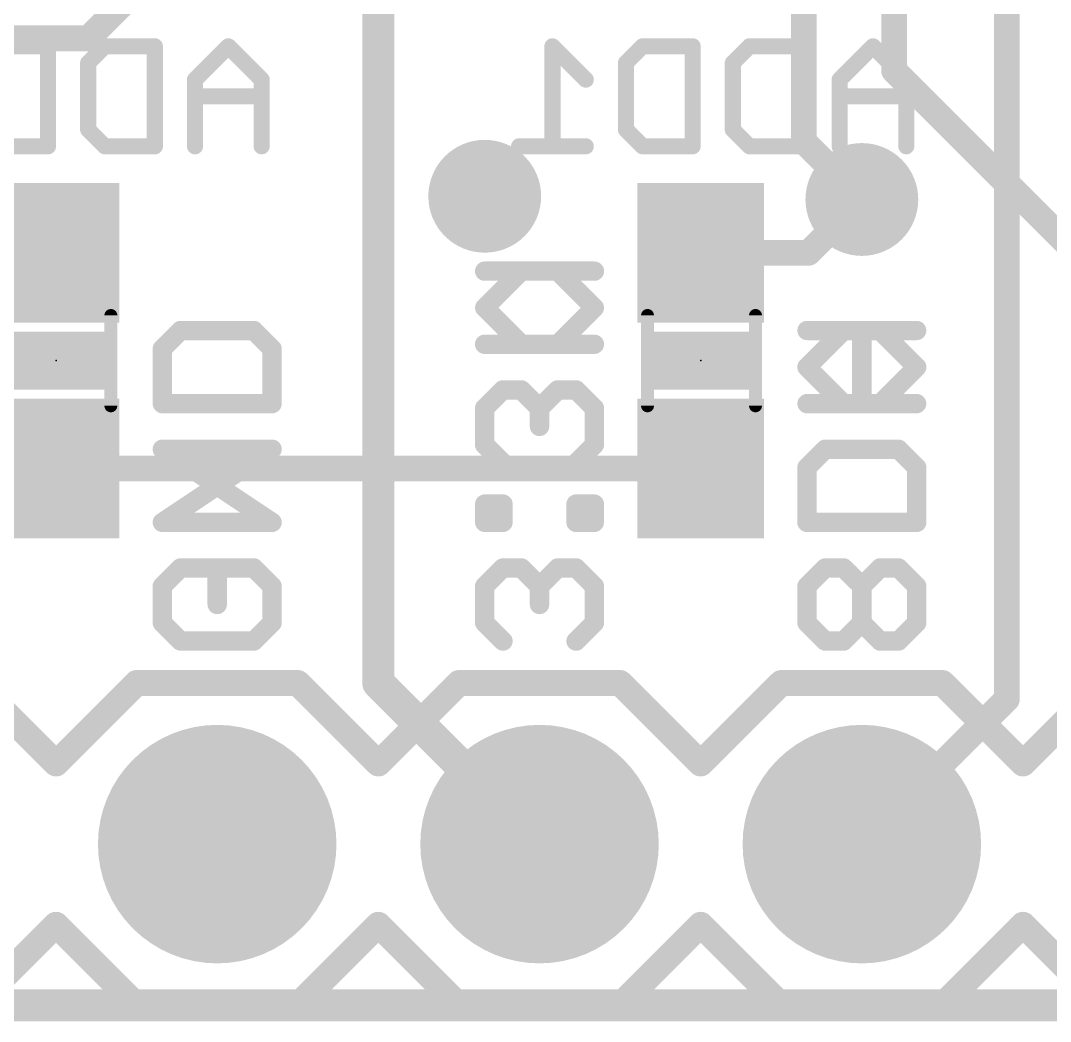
# Model space of a CAD drawing. Extents: x -33 to 74, y -18 to 36.
# Drawn here: x 9.88 to 18, y -0.13 to 7.76 of the extents above; entities that cross this region are included whole.
import ezdxf

# ---------------------------------------------------------------- set-up
doc = ezdxf.new("R2010")
doc.units = 0
for name, color, linetype in [('1', 12, 'CONTINUOUS'), ('16', 132, 'CONTINUOUS'), ('17', 110, 'CONTINUOUS'), ('18', 110, 'CONTINUOUS'), ('20', 53, 'CONTINUOUS'), ('21', 41, 'CONTINUOUS'), ('22', 40, 'CONTINUOUS'), ('23', 53, 'CONTINUOUS'), ('51', 53, 'CONTINUOUS')]:
    doc.layers.add(name, color=color, linetype=linetype)

# ---------------------------------------------------------------- blocks, each defined once
blk = doc.blocks.new('RECT')
blk.add_solid([(-0.5, -0.5), (0.5, -0.5), (-0.5, 0.5), (0.5, 0.5)])
blk = doc.blocks.new('ROUNDP')
at = {"const_width": 0.5}
blk.add_lwpolyline([(0, -0.25, 1), (0, 0.25, 1), (0, -0.25)], format="xyb", dxfattribs=at)
blk = doc.blocks.new('ROUNDV')
at = {"const_width": 0.5}
blk.add_lwpolyline([(0, -0.25, 1), (0, 0.25, 1), (0, -0.25)], format="xyb", dxfattribs=at)

msp = doc.modelspace()

# ---------------------------------------------------------------- linework, layer by layer
at = {"layer": '1'}
for points, const_width in [([(10.414, 7.62), (12.7, 9.906)], 0.2032), ([(17.653, 2.413), (17.653, 9.271)], 0.2032), ([(12.7, 3.81), (12.7, 8.89)], 0.254), ([(8.128, 7.62), (10.414, 7.62)], 0.2032), ([(16.09, 5.93), (16.51, 6.35)], 0.2032), ([(10.16, 5.93), (9.31, 5.93)], 0.2032), ([(15.24, 5.93), (16.09, 5.93)], 0.2032), ([(10.16, 4.23), (12.7, 4.23)], 0.2032), ([(15.24, 4.23), (12.7, 4.23)], 0.2032), ([(12.7, 4.23), (12.7, 3.81)], 0.2032), ([(12.7, 2.54), (12.7, 3.81)], 0.254), ([(13.97, 1.27), (12.7, 2.54)], 0.254), ([(16.51, 1.27), (17.653, 2.413)], 0.2032), ([(0, 0), (25.4, 0)], 0.254)]:
    msp.add_lwpolyline(points, dxfattribs=dict(at, const_width=const_width))
for points, const_width in [([(10.414, 7.5692, 1), (10.414, 7.6708)], 0.1016), ([(10.3781, 7.6559, 1), (10.4499, 7.5841)], 0.1016), ([(16.5459, 6.3141, 1), (16.4741, 6.3859)], 0.1016), ([(10.16, 5.8792, 1), (10.16, 5.9808)], 0.1016), ([(15.24, 5.9808, 1), (15.24, 5.8792)], 0.1016), ([(16.0541, 5.9659, 1), (16.1259, 5.8941)], 0.1016), ([(16.09, 5.8792, 1), (16.09, 5.9808)], 0.1016), ([(10.16, 4.2808, 1), (10.16, 4.1792)], 0.1016), ([(12.7, 4.2808, 1), (12.7, 4.1792)], 0.1016), ([(12.7508, 4.23, 1), (12.6492, 4.23)], 0.1016), ([(12.7, 4.1792, 1), (12.7, 4.2808)], 0.1016), ([(15.24, 4.1792, 1), (15.24, 4.2808)], 0.1016), ([(12.7635, 3.81, 1), (12.6365, 3.81)], 0.127), ([(12.6365, 3.81, 1), (12.7635, 3.81)], 0.127), ([(12.6492, 3.81, 1), (12.7508, 3.81)], 0.1016), ([(12.7449, 2.5849, 1), (12.6551, 2.4951)], 0.127), ([(12.6365, 2.54, 1), (12.7635, 2.54)], 0.127), ([(17.6022, 2.413, 1), (17.7038, 2.413)], 0.1016), ([(17.6889, 2.3771, 1), (17.6171, 2.4489)], 0.1016), ([(13.9251, 1.2251, 1), (14.0149, 1.3149)], 0.127), ([(16.4741, 1.3059, 1), (16.5459, 1.2341)], 0.1016)]:
    msp.add_lwpolyline(points, format="xyb", dxfattribs=dict(at, const_width=const_width))
at = {"layer": '16'}
for points, const_width in [([(16.764, 9.779), (16.764, 7.366)], 0.2032), ([(16.0528, 8.89), (16.0528, 6.8072)], 0.2032), ([(16.764, 7.366), (19.05, 5.08)], 0.2032), ([(16.0528, 6.8072), (16.51, 6.35)], 0.2032), ([(0, 0), (25.4, 0)], 0.254)]:
    msp.add_lwpolyline(points, dxfattribs=dict(at, const_width=const_width))
at = {"layer": '16', "const_width": 0.1016}
for points in [[(16.7999, 7.4019, 1), (16.7281, 7.3301)], [(16.7132, 7.366, 1), (16.8148, 7.366)], [(16.0887, 6.8431, 1), (16.0169, 6.7713)], [(16.002, 6.8072, 1), (16.1036, 6.8072)], [(16.4741, 6.3141, 1), (16.5459, 6.3859)]]:
    msp.add_lwpolyline(points, format="xyb", dxfattribs=at)
at = {"layer": '20', "const_width": 0.2032}
msp.add_lwpolyline([(0, 0), (25.4, 0)], dxfattribs=at)
at = {"layer": '21'}
for points, const_width in [([(14.1137, 5.7852), (13.5375, 5.7852)], 0.1524), ([(14.4018, 5.4971), (14.1137, 5.7852)], 0.1524), ([(14.1137, 5.209), (14.4018, 5.4971)], 0.1524), ([(11.1415, 5.3175), (10.9975, 5.1734)], 0.1524), ([(11.7177, 5.3175), (11.1415, 5.3175)], 0.1524), ([(11.8618, 5.1734), (11.7177, 5.3175)], 0.1524), ([(16.0775, 5.0293), (16.3656, 5.3175)], 0.1524), ([(16.3656, 5.3175), (16.9418, 5.3175)], 0.1524), ([(16.5096, 4.7412), (16.5096, 5.3175)], 0.1524), ([(13.5375, 5.209), (14.1137, 5.209)], 0.1524), ([(10.9975, 5.1734), (10.9975, 4.7412)], 0.1524), ([(11.8618, 4.7412), (11.8618, 5.1734)], 0.1524), ([(16.3656, 4.7412), (16.0775, 5.0293)], 0.1524), ([(13.5375, 4.7056), (13.6815, 4.8497)], 0.1524), ([(13.6815, 4.8497), (13.8256, 4.8497)], 0.1524), ([(13.8256, 4.8497), (13.9696, 4.7056)], 0.1524), ([(13.9696, 4.7056), (14.1137, 4.8497)], 0.1524), ([(14.1137, 4.8497), (14.2577, 4.8497)], 0.1524), ([(14.2577, 4.8497), (14.4018, 4.7056)], 0.1524), ([(10.9975, 4.7412), (11.8618, 4.7412)], 0.1524), ([(16.9418, 4.7412), (16.3656, 4.7412)], 0.1524), ([(13.5375, 4.4175), (13.5375, 4.7056)], 0.1524), ([(13.9696, 4.7056), (13.9696, 4.5616)], 0.1524), ([(14.4018, 4.7056), (14.4018, 4.4175)], 0.1524), ([(13.6815, 4.2735), (13.5375, 4.4175)], 0.1524), ([(14.4018, 4.4175), (14.2577, 4.2735)], 0.1524), ([(10.9975, 3.8057), (11.8618, 4.3819)], 0.1524), ([(11.8618, 4.3819), (10.9975, 4.3819)], 0.1524), ([(16.2215, 4.3819), (16.0775, 4.2379)], 0.1524), ([(16.7977, 4.3819), (16.2215, 4.3819)], 0.1524), ([(16.9418, 4.2379), (16.7977, 4.3819)], 0.1524), ([(16.0775, 4.2379), (16.0775, 3.8057)], 0.1524), ([(16.9418, 3.8057), (16.9418, 4.2379)], 0.1524), ([(14.2577, 3.8057), (14.2577, 3.9498)], 0.1524), ([(14.2577, 3.9498), (14.4018, 3.9498)], 0.1524), ([(14.4018, 3.9498), (14.4018, 3.8057)], 0.1524), ([(11.8618, 3.8057), (10.9975, 3.8057)], 0.1524), ([(14.4018, 3.8057), (14.2577, 3.8057)], 0.1524), ([(16.0775, 3.8057), (16.9418, 3.8057)], 0.1524), ([(11.1415, 3.4464), (10.9975, 3.3024)], 0.1524), ([(11.7177, 3.4464), (11.4296, 3.4464)], 0.1524), ([(11.4296, 3.4464), (11.4296, 3.1583)], 0.1524), ([(11.8618, 3.3024), (11.7177, 3.4464)], 0.1524), ([(13.5375, 3.3024), (13.6815, 3.4464)], 0.1524), ([(13.6815, 3.4464), (13.8256, 3.4464)], 0.1524), ([(13.8256, 3.4464), (13.9696, 3.3024)], 0.1524), ([(13.9696, 3.3024), (14.1137, 3.4464)], 0.1524), ([(14.1137, 3.4464), (14.2577, 3.4464)], 0.1524), ([(14.2577, 3.4464), (14.4018, 3.3024)], 0.1524), ([(16.2215, 3.4464), (16.0775, 3.3024)], 0.1524), ([(16.5096, 3.3024), (16.6537, 3.4464)], 0.1524), ([(16.6537, 3.4464), (16.7977, 3.4464)], 0.1524), ([(16.7977, 3.4464), (16.9418, 3.3024)], 0.1524), ([(10.9975, 3.3024), (10.9975, 3.0143)], 0.1524), ([(11.8618, 3.0143), (11.8618, 3.3024)], 0.1524), ([(13.5375, 3.0143), (13.5375, 3.3024)], 0.1524), ([(13.9696, 3.3024), (13.9696, 3.1583)], 0.1524), ([(14.4018, 3.3024), (14.4018, 3.0143)], 0.1524), ([(16.0775, 3.3024), (16.0775, 3.0143)], 0.1524), ([(16.5096, 3.0143), (16.5096, 3.3024)], 0.1524), ([(16.9418, 3.3024), (16.9418, 3.0143)], 0.1524), ([(10.9975, 3.0143), (11.1415, 2.8702)], 0.1524), ([(11.7177, 2.8702), (11.8618, 3.0143)], 0.1524), ([(13.6815, 2.8702), (13.5375, 3.0143)], 0.1524), ([(14.4018, 3.0143), (14.2577, 2.8702)], 0.1524), ([(16.0775, 3.0143), (16.2215, 2.8702)], 0.1524), ([(16.3656, 2.8702), (16.5096, 3.0143)], 0.1524), ([(16.9418, 3.0143), (16.7977, 2.8702)], 0.1524), ([(11.1415, 2.8702), (11.7177, 2.8702)], 0.1524), ([(16.2215, 2.8702), (16.3656, 2.8702)], 0.1524), ([(9.525, 2.54), (10.16, 1.905)], 0.2032), ([(10.16, 1.905), (10.795, 2.54)], 0.2032), ([(10.795, 2.54), (12.065, 2.54)], 0.2032), ([(12.065, 2.54), (12.7, 1.905)], 0.2032), ([(13.335, 2.54), (12.7, 1.905)], 0.2032), ([(13.335, 2.54), (14.605, 2.54)], 0.2032), ([(14.605, 2.54), (15.24, 1.905)], 0.2032), ([(15.24, 1.905), (15.875, 2.54)], 0.2032), ([(15.875, 2.54), (17.145, 2.54)], 0.2032), ([(17.145, 2.54), (17.78, 1.905)], 0.2032), ([(17.78, 1.905), (18.415, 2.54)], 0.2032), ([(10.16, 0.635), (9.525, 0)], 0.2032), ([(10.795, 0), (10.16, 0.635)], 0.2032), ([(12.7, 0.635), (12.065, 0)], 0.2032), ([(12.7, 0.635), (13.335, 0)], 0.2032), ([(15.24, 0.635), (14.605, 0)], 0.2032), ([(15.875, 0), (15.24, 0.635)], 0.2032), ([(17.78, 0.635), (17.145, 0)], 0.2032), ([(18.415, 0), (17.78, 0.635)], 0.2032), ([(12.065, 0), (10.795, 0)], 0.2032), ([(14.605, 0), (13.335, 0)], 0.2032), ([(17.145, 0), (15.875, 0)], 0.2032)]:
    msp.add_lwpolyline(points, dxfattribs=dict(at, const_width=const_width))
for points, const_width in [([(13.5375, 5.8233, 1), (13.5375, 5.7471)], 0.0762), ([(14.1406, 5.8122, 1), (14.0867, 5.7583)], 0.0762), ([(14.1137, 5.7471, 1), (14.1137, 5.8233)], 0.0762), ([(14.4287, 5.4702, 1), (14.3749, 5.5241)], 0.0762), ([(14.3749, 5.4702, 1), (14.4287, 5.5241)], 0.0762), ([(11.1415, 5.3556, 1), (11.1415, 5.2794)], 0.0762), ([(11.1685, 5.2905, 1), (11.1146, 5.3444)], 0.0762), ([(11.7447, 5.3444, 1), (11.6908, 5.2905)], 0.0762), ([(11.7177, 5.2794, 1), (11.7177, 5.3556)], 0.0762), ([(16.3656, 5.3556, 1), (16.3656, 5.2794)], 0.0762), ([(16.3925, 5.2905, 1), (16.3386, 5.3444)], 0.0762), ([(16.5477, 5.3175, 1), (16.4715, 5.3175)], 0.0762), ([(16.9418, 5.2794, 1), (16.9418, 5.3556)], 0.0762), ([(13.5375, 5.2471, 1), (13.5375, 5.1709)], 0.0762), ([(14.1137, 5.1709, 1), (14.1137, 5.2471)], 0.0762), ([(11.0356, 5.1734, 1), (10.9594, 5.1734)], 0.0762), ([(10.9705, 5.2003, 1), (11.0244, 5.1465)], 0.0762), ([(11.8999, 5.1734, 1), (11.8237, 5.1734)], 0.0762), ([(11.8349, 5.1465, 1), (11.8887, 5.2003)], 0.0762), ([(14.0867, 5.2359, 1), (14.1406, 5.1821)], 0.0762), ([(16.1044, 5.0563, 1), (16.0505, 5.0024)], 0.0762), ([(16.0505, 5.0563, 1), (16.1044, 5.0024)], 0.0762), ([(13.6815, 4.8878, 1), (13.6815, 4.8116)], 0.0762), ([(13.7085, 4.8228, 1), (13.6546, 4.8766)], 0.0762), ([(13.8525, 4.8766, 1), (13.7986, 4.8228)], 0.0762), ([(13.8256, 4.8116, 1), (13.8256, 4.8878)], 0.0762), ([(14.1137, 4.8878, 1), (14.1137, 4.8116)], 0.0762), ([(14.1406, 4.8228, 1), (14.0867, 4.8766)], 0.0762), ([(14.2847, 4.8766, 1), (14.2308, 4.8228)], 0.0762), ([(14.2577, 4.8116, 1), (14.2577, 4.8878)], 0.0762), ([(10.9975, 4.7793, 1), (10.9975, 4.7031)], 0.0762), ([(11.8618, 4.7031, 1), (11.8618, 4.7793)], 0.0762), ([(16.3656, 4.7793, 1), (16.3656, 4.7031)], 0.0762), ([(16.3386, 4.7143, 1), (16.3925, 4.7682)], 0.0762), ([(16.9418, 4.7031, 1), (16.9418, 4.7793)], 0.0762), ([(10.9594, 4.7412, 1), (11.0356, 4.7412)], 0.0762), ([(11.8237, 4.7412, 1), (11.8999, 4.7412)], 0.0762), ([(13.5105, 4.7326, 1), (13.5644, 4.6787)], 0.0762), ([(13.5756, 4.7056, 1), (13.4994, 4.7056)], 0.0762), ([(14.0077, 4.7056, 1), (13.9315, 4.7056)], 0.0762), ([(13.9427, 4.7326, 1), (13.9966, 4.6787)], 0.0762), ([(13.9427, 4.6787, 1), (13.9966, 4.7326)], 0.0762), ([(14.4399, 4.7056, 1), (14.3637, 4.7056)], 0.0762), ([(14.3749, 4.6787, 1), (14.4287, 4.7326)], 0.0762), ([(16.4715, 4.7412, 1), (16.5477, 4.7412)], 0.0762), ([(13.9315, 4.5616, 1), (14.0077, 4.5616)], 0.0762), ([(13.5644, 4.4445, 1), (13.5105, 4.3906)], 0.0762), ([(14.4287, 4.3906, 1), (14.3749, 4.4445)], 0.0762), ([(10.9975, 4.42, 1), (10.9975, 4.3438)], 0.0762), ([(11.8829, 4.3502, 1), (11.8407, 4.4136)], 0.0762), ([(11.8618, 4.3438, 1), (11.8618, 4.42)], 0.0762), ([(13.4994, 4.4175, 1), (13.5756, 4.4175)], 0.0762), ([(14.3637, 4.4175, 1), (14.4399, 4.4175)], 0.0762), ([(16.2215, 4.42, 1), (16.2215, 4.3438)], 0.0762), ([(16.2485, 4.355, 1), (16.1946, 4.4089)], 0.0762), ([(16.8247, 4.4089, 1), (16.7708, 4.355)], 0.0762), ([(16.7977, 4.3438, 1), (16.7977, 4.42)], 0.0762), ([(13.6546, 4.2465, 1), (13.7085, 4.3004)], 0.0762), ([(14.2308, 4.3004, 1), (14.2847, 4.2465)], 0.0762), ([(16.0505, 4.2648, 1), (16.1044, 4.2109)], 0.0762), ([(16.1156, 4.2379, 1), (16.0394, 4.2379)], 0.0762), ([(16.9799, 4.2379, 1), (16.9037, 4.2379)], 0.0762), ([(16.9149, 4.2109, 1), (16.9687, 4.2648)], 0.0762), ([(14.2958, 3.9498, 1), (14.2196, 3.9498)], 0.0762), ([(14.2577, 3.9879, 1), (14.2577, 3.9117)], 0.0762), ([(14.4399, 3.9498, 1), (14.3637, 3.9498)], 0.0762), ([(14.4018, 3.9117, 1), (14.4018, 3.9879)], 0.0762), ([(10.9763, 3.8374, 1), (11.0186, 3.774)], 0.0762), ([(10.9975, 3.8438, 1), (10.9975, 3.7676)], 0.0762), ([(11.8618, 3.7676, 1), (11.8618, 3.8438)], 0.0762), ([(14.2577, 3.8438, 1), (14.2577, 3.7676)], 0.0762), ([(14.2196, 3.8057, 1), (14.2958, 3.8057)], 0.0762), ([(14.3637, 3.8057, 1), (14.4399, 3.8057)], 0.0762), ([(14.4018, 3.7676, 1), (14.4018, 3.8438)], 0.0762), ([(16.0775, 3.8438, 1), (16.0775, 3.7676)], 0.0762), ([(16.0394, 3.8057, 1), (16.1156, 3.8057)], 0.0762), ([(16.9037, 3.8057, 1), (16.9799, 3.8057)], 0.0762), ([(16.9418, 3.7676, 1), (16.9418, 3.8438)], 0.0762), ([(11.1685, 3.4195, 1), (11.1146, 3.4734)], 0.0762), ([(11.4296, 3.4845, 1), (11.4296, 3.4083)], 0.0762), ([(11.4677, 3.4464, 1), (11.3915, 3.4464)], 0.0762), ([(11.7447, 3.4734, 1), (11.6908, 3.4195)], 0.0762), ([(11.7177, 3.4083, 1), (11.7177, 3.4845)], 0.0762), ([(13.6815, 3.4845, 1), (13.6815, 3.4083)], 0.0762), ([(13.7085, 3.4195, 1), (13.6546, 3.4734)], 0.0762), ([(13.8525, 3.4734, 1), (13.7986, 3.4195)], 0.0762), ([(13.8256, 3.4083, 1), (13.8256, 3.4845)], 0.0762), ([(14.1137, 3.4845, 1), (14.1137, 3.4083)], 0.0762), ([(14.1406, 3.4195, 1), (14.0867, 3.4734)], 0.0762), ([(14.2847, 3.4734, 1), (14.2308, 3.4195)], 0.0762), ([(14.2577, 3.4083, 1), (14.2577, 3.4845)], 0.0762), ([(16.2485, 3.4195, 1), (16.1946, 3.4734)], 0.0762), ([(16.6537, 3.4845, 1), (16.6537, 3.4083)], 0.0762), ([(16.6806, 3.4195, 1), (16.6267, 3.4734)], 0.0762), ([(16.8247, 3.4734, 1), (16.7708, 3.4195)], 0.0762), ([(16.7977, 3.4083, 1), (16.7977, 3.4845)], 0.0762), ([(10.9705, 3.3293, 1), (11.0244, 3.2754)], 0.0762), ([(11.0356, 3.3024, 1), (10.9594, 3.3024)], 0.0762), ([(11.8999, 3.3024, 1), (11.8237, 3.3024)], 0.0762), ([(11.8349, 3.2754, 1), (11.8887, 3.3293)], 0.0762), ([(13.5105, 3.3293, 1), (13.5644, 3.2754)], 0.0762), ([(13.5756, 3.3024, 1), (13.4994, 3.3024)], 0.0762), ([(14.0077, 3.3024, 1), (13.9315, 3.3024)], 0.0762), ([(13.9427, 3.3293, 1), (13.9966, 3.2754)], 0.0762), ([(13.9427, 3.2754, 1), (13.9966, 3.3293)], 0.0762), ([(14.4399, 3.3024, 1), (14.3637, 3.3024)], 0.0762), ([(14.3749, 3.2754, 1), (14.4287, 3.3293)], 0.0762), ([(16.0505, 3.3293, 1), (16.1044, 3.2754)], 0.0762), ([(16.1156, 3.3024, 1), (16.0394, 3.3024)], 0.0762), ([(16.5477, 3.3024, 1), (16.4715, 3.3024)], 0.0762), ([(16.4827, 3.3293, 1), (16.5366, 3.2754)], 0.0762), ([(16.9799, 3.3024, 1), (16.9037, 3.3024)], 0.0762), ([(16.9149, 3.2754, 1), (16.9687, 3.3293)], 0.0762), ([(11.3915, 3.1583, 1), (11.4677, 3.1583)], 0.0762), ([(13.9315, 3.1583, 1), (14.0077, 3.1583)], 0.0762), ([(11.0244, 3.0412, 1), (10.9705, 2.9873)], 0.0762), ([(11.8887, 2.9873, 1), (11.8349, 3.0412)], 0.0762), ([(13.5644, 3.0412, 1), (13.5105, 2.9873)], 0.0762), ([(14.4287, 2.9873, 1), (14.3749, 3.0412)], 0.0762), ([(16.1044, 3.0412, 1), (16.0505, 2.9873)], 0.0762), ([(16.5366, 2.9873, 1), (16.4827, 3.0412)], 0.0762), ([(16.9687, 2.9873, 1), (16.9149, 3.0412)], 0.0762), ([(10.9594, 3.0143, 1), (11.0356, 3.0143)], 0.0762), ([(11.8237, 3.0143, 1), (11.8999, 3.0143)], 0.0762), ([(13.4994, 3.0143, 1), (13.5756, 3.0143)], 0.0762), ([(14.3637, 3.0143, 1), (14.4399, 3.0143)], 0.0762), ([(16.0394, 3.0143, 1), (16.1156, 3.0143)], 0.0762), ([(16.4715, 3.0143, 1), (16.5477, 3.0143)], 0.0762), ([(16.9037, 3.0143, 1), (16.9799, 3.0143)], 0.0762), ([(11.1415, 2.9083, 1), (11.1415, 2.8321)], 0.0762), ([(11.1146, 2.8433, 1), (11.1685, 2.8971)], 0.0762), ([(11.6908, 2.8971, 1), (11.7447, 2.8433)], 0.0762), ([(11.7177, 2.8321, 1), (11.7177, 2.9083)], 0.0762), ([(13.6546, 2.8433, 1), (13.7085, 2.8971)], 0.0762), ([(14.2308, 2.8971, 1), (14.2847, 2.8433)], 0.0762), ([(16.2215, 2.9083, 1), (16.2215, 2.8321)], 0.0762), ([(16.1946, 2.8433, 1), (16.2485, 2.8971)], 0.0762), ([(16.3386, 2.8971, 1), (16.3925, 2.8433)], 0.0762), ([(16.3656, 2.8321, 1), (16.3656, 2.9083)], 0.0762), ([(16.7708, 2.8971, 1), (16.8247, 2.8433)], 0.0762), ([(10.795, 2.5908, 1), (10.795, 2.4892)], 0.1016), ([(10.8309, 2.5041, 1), (10.7591, 2.5759)], 0.1016), ([(12.1009, 2.5759, 1), (12.0291, 2.5041)], 0.1016), ([(12.065, 2.4892, 1), (12.065, 2.5908)], 0.1016), ([(13.335, 2.5908, 1), (13.335, 2.4892)], 0.1016), ([(13.3709, 2.5041, 1), (13.2991, 2.5759)], 0.1016), ([(14.6409, 2.5759, 1), (14.5691, 2.5041)], 0.1016), ([(14.605, 2.4892, 1), (14.605, 2.5908)], 0.1016), ([(15.875, 2.5908, 1), (15.875, 2.4892)], 0.1016), ([(15.9109, 2.5041, 1), (15.8391, 2.5759)], 0.1016), ([(17.1809, 2.5759, 1), (17.1091, 2.5041)], 0.1016), ([(17.145, 2.4892, 1), (17.145, 2.5908)], 0.1016), ([(10.1241, 1.9409, 1), (10.1959, 1.8691)], 0.1016), ([(10.1241, 1.8691, 1), (10.1959, 1.9409)], 0.1016), ([(12.6641, 1.9409, 1), (12.7359, 1.8691)], 0.1016), ([(12.6641, 1.8691, 1), (12.7359, 1.9409)], 0.1016), ([(15.2041, 1.9409, 1), (15.2759, 1.8691)], 0.1016), ([(15.2041, 1.8691, 1), (15.2759, 1.9409)], 0.1016), ([(17.7441, 1.9409, 1), (17.8159, 1.8691)], 0.1016), ([(17.7441, 1.8691, 1), (17.8159, 1.9409)], 0.1016), ([(10.1959, 0.6709, 1), (10.1241, 0.5991)], 0.1016), ([(10.1959, 0.5991, 1), (10.1241, 0.6709)], 0.1016), ([(12.7359, 0.6709, 1), (12.6641, 0.5991)], 0.1016), ([(12.7359, 0.5991, 1), (12.6641, 0.6709)], 0.1016), ([(15.2759, 0.6709, 1), (15.2041, 0.5991)], 0.1016), ([(15.2759, 0.5991, 1), (15.2041, 0.6709)], 0.1016), ([(17.8159, 0.6709, 1), (17.7441, 0.5991)], 0.1016), ([(17.8159, 0.5991, 1), (17.7441, 0.6709)], 0.1016), ([(10.795, 0.0508, 1), (10.795, -0.0508)], 0.1016), ([(10.7591, -0.0359, 1), (10.8309, 0.0359)], 0.1016), ([(12.0291, 0.0359, 1), (12.1009, -0.0359)], 0.1016), ([(12.065, -0.0508, 1), (12.065, 0.0508)], 0.1016), ([(13.335, 0.0508, 1), (13.335, -0.0508)], 0.1016), ([(13.2991, -0.0359, 1), (13.3709, 0.0359)], 0.1016), ([(14.5691, 0.0359, 1), (14.6409, -0.0359)], 0.1016), ([(14.605, -0.0508, 1), (14.605, 0.0508)], 0.1016), ([(15.875, 0.0508, 1), (15.875, -0.0508)], 0.1016), ([(15.8391, -0.0359, 1), (15.9109, 0.0359)], 0.1016), ([(17.1091, 0.0359, 1), (17.1809, -0.0359)], 0.1016), ([(17.145, -0.0508, 1), (17.145, 0.0508)], 0.1016)]:
    msp.add_lwpolyline(points, format="xyb", dxfattribs=dict(at, const_width=const_width))
at = {"layer": '22'}
for points, const_width in [([(9.7025, 7.5572), (10.0965, 7.5572)], 0.127), ([(10.0965, 7.5572), (10.0965, 6.7691)], 0.127), ([(10.4131, 7.4258), (10.5444, 7.5572)], 0.127), ([(10.5444, 7.5572), (10.9385, 7.5572)], 0.127), ([(10.9385, 7.5572), (10.9385, 6.7691)], 0.127), ([(11.5177, 7.5572), (11.2551, 7.2945)], 0.127), ([(11.7804, 7.2945), (11.5177, 7.5572)], 0.127), ([(14.3345, 7.2945), (14.0718, 7.5572)], 0.127), ([(14.0718, 7.5572), (14.0718, 6.7691)], 0.127), ([(14.6511, 7.4258), (14.7825, 7.5572)], 0.127), ([(14.7825, 7.5572), (15.1765, 7.5572)], 0.127), ([(15.1765, 7.5572), (15.1765, 6.7691)], 0.127), ([(15.4931, 7.4258), (15.6244, 7.5572)], 0.127), ([(15.6244, 7.5572), (16.0185, 7.5572)], 0.127), ([(16.0185, 7.5572), (16.0185, 6.7691)], 0.127), ([(16.5977, 7.5572), (16.3351, 7.2945)], 0.127), ([(16.8604, 7.2945), (16.5977, 7.5572)], 0.127), ([(10.4131, 6.9004), (10.4131, 7.4258)], 0.127), ([(14.6511, 6.9004), (14.6511, 7.4258)], 0.127), ([(15.4931, 6.9004), (15.4931, 7.4258)], 0.127), ([(11.2551, 7.2945), (11.2551, 6.7691)], 0.127), ([(11.7804, 6.7691), (11.7804, 7.2945)], 0.127), ([(16.3351, 7.2945), (16.3351, 6.7691)], 0.127), ([(16.8604, 6.7691), (16.8604, 7.2945)], 0.127), ([(11.7804, 7.1631), (11.2551, 7.1631)], 0.127), ([(16.8604, 7.1631), (16.3351, 7.1631)], 0.127), ([(10.5444, 6.7691), (10.4131, 6.9004)], 0.127), ([(14.7825, 6.7691), (14.6511, 6.9004)], 0.127), ([(15.6244, 6.7691), (15.4931, 6.9004)], 0.127), ([(10.0965, 6.7691), (9.7025, 6.7691)], 0.127), ([(10.9385, 6.7691), (10.5444, 6.7691)], 0.127), ([(14.3345, 6.7691), (13.8092, 6.7691)], 0.127), ([(15.1765, 6.7691), (14.7825, 6.7691)], 0.127), ([(16.0185, 6.7691), (15.6244, 6.7691)], 0.127), ([(13.5382, 5.4971), (13.8263, 5.7852)], 0.1524), ([(13.8263, 5.7852), (14.4025, 5.7852)], 0.1524), ([(13.8263, 5.209), (13.5382, 5.4971)], 0.1524), ([(10.9982, 5.1734), (11.1423, 5.3175)], 0.1524), ([(11.1423, 5.3175), (11.7185, 5.3175)], 0.1524), ([(11.7185, 5.3175), (11.8625, 5.1734)], 0.1524), ([(16.6544, 5.3175), (16.0782, 5.3175)], 0.1524), ([(16.5104, 4.7412), (16.5104, 5.3175)], 0.1524), ([(16.9425, 5.0293), (16.6544, 5.3175)], 0.1524), ([(14.4025, 5.209), (13.8263, 5.209)], 0.1524), ([(10.9982, 4.7412), (10.9982, 5.1734)], 0.1524), ([(11.8625, 5.1734), (11.8625, 4.7412)], 0.1524), ([(16.6544, 4.7412), (16.9425, 5.0293)], 0.1524), ([(13.6823, 4.8497), (13.5382, 4.7056)], 0.1524), ([(13.8263, 4.8497), (13.6823, 4.8497)], 0.1524), ([(13.9704, 4.7056), (13.8263, 4.8497)], 0.1524), ([(14.1144, 4.8497), (13.9704, 4.7056)], 0.1524), ([(14.2585, 4.8497), (14.1144, 4.8497)], 0.1524), ([(14.4025, 4.7056), (14.2585, 4.8497)], 0.1524), ([(11.8625, 4.7412), (10.9982, 4.7412)], 0.1524), ([(16.0782, 4.7412), (16.6544, 4.7412)], 0.1524), ([(13.5382, 4.7056), (13.5382, 4.4175)], 0.1524), ([(13.9704, 4.7056), (13.9704, 4.5616)], 0.1524), ([(14.4025, 4.4175), (14.4025, 4.7056)], 0.1524), ([(13.5382, 4.4175), (13.6823, 4.2735)], 0.1524), ([(14.2585, 4.2735), (14.4025, 4.4175)], 0.1524), ([(11.8625, 3.8057), (10.9982, 4.3819)], 0.1524), ([(10.9982, 4.3819), (11.8625, 4.3819)], 0.1524), ([(16.0782, 4.2379), (16.2223, 4.3819)], 0.1524), ([(16.2223, 4.3819), (16.7985, 4.3819)], 0.1524), ([(16.7985, 4.3819), (16.9425, 4.2379)], 0.1524), ([(16.0782, 3.8057), (16.0782, 4.2379)], 0.1524), ([(16.9425, 4.2379), (16.9425, 3.8057)], 0.1524), ([(13.6823, 3.9498), (13.5382, 3.9498)], 0.1524), ([(13.5382, 3.9498), (13.5382, 3.8057)], 0.1524), ([(13.6823, 3.8057), (13.6823, 3.9498)], 0.1524), ([(10.9982, 3.8057), (11.8625, 3.8057)], 0.1524), ([(13.5382, 3.8057), (13.6823, 3.8057)], 0.1524), ([(16.9425, 3.8057), (16.0782, 3.8057)], 0.1524), ([(10.9982, 3.3024), (11.1423, 3.4464)], 0.1524), ([(11.1423, 3.4464), (11.4304, 3.4464)], 0.1524), ([(11.4304, 3.4464), (11.4304, 3.1583)], 0.1524), ([(11.7185, 3.4464), (11.8625, 3.3024)], 0.1524), ([(13.6823, 3.4464), (13.5382, 3.3024)], 0.1524), ([(13.8263, 3.4464), (13.6823, 3.4464)], 0.1524), ([(13.9704, 3.3024), (13.8263, 3.4464)], 0.1524), ([(14.1144, 3.4464), (13.9704, 3.3024)], 0.1524), ([(14.2585, 3.4464), (14.1144, 3.4464)], 0.1524), ([(14.4025, 3.3024), (14.2585, 3.4464)], 0.1524), ([(16.2223, 3.4464), (16.0782, 3.3024)], 0.1524), ([(16.3663, 3.4464), (16.2223, 3.4464)], 0.1524), ([(16.5104, 3.3024), (16.3663, 3.4464)], 0.1524), ([(16.7985, 3.4464), (16.9425, 3.3024)], 0.1524), ([(10.9982, 3.0143), (10.9982, 3.3024)], 0.1524), ([(11.8625, 3.3024), (11.8625, 3.0143)], 0.1524), ([(13.5382, 3.3024), (13.5382, 3.0143)], 0.1524), ([(13.9704, 3.3024), (13.9704, 3.1583)], 0.1524), ([(14.4025, 3.0143), (14.4025, 3.3024)], 0.1524), ([(16.0782, 3.3024), (16.0782, 3.0143)], 0.1524), ([(16.5104, 3.0143), (16.5104, 3.3024)], 0.1524), ([(16.9425, 3.3024), (16.9425, 3.0143)], 0.1524), ([(11.1423, 2.8702), (10.9982, 3.0143)], 0.1524), ([(11.8625, 3.0143), (11.7185, 2.8702)], 0.1524), ([(13.5382, 3.0143), (13.6823, 2.8702)], 0.1524), ([(14.2585, 2.8702), (14.4025, 3.0143)], 0.1524), ([(16.0782, 3.0143), (16.2223, 2.8702)], 0.1524), ([(16.6544, 2.8702), (16.5104, 3.0143)], 0.1524), ([(16.9425, 3.0143), (16.7985, 2.8702)], 0.1524), ([(11.7185, 2.8702), (11.1423, 2.8702)], 0.1524), ([(16.7985, 2.8702), (16.6544, 2.8702)], 0.1524)]:
    msp.add_lwpolyline(points, dxfattribs=dict(at, const_width=const_width))
for points, const_width in [([(10.1283, 7.5572, 1), (10.0648, 7.5572)], 0.0635), ([(10.0965, 7.5254, 1), (10.0965, 7.5889)], 0.0635), ([(10.5444, 7.5889, 1), (10.5444, 7.5254)], 0.0635), ([(10.5669, 7.5347, 1), (10.522, 7.5796)], 0.0635), ([(10.9702, 7.5572, 1), (10.9067, 7.5572)], 0.0635), ([(10.9385, 7.5254, 1), (10.9385, 7.5889)], 0.0635), ([(11.5402, 7.5796, 1), (11.4953, 7.5347)], 0.0635), ([(11.5402, 7.5347, 1), (11.4953, 7.5796)], 0.0635), ([(14.1036, 7.5572, 1), (14.0401, 7.5572)], 0.0635), ([(14.0943, 7.5796, 1), (14.0494, 7.5347)], 0.0635), ([(14.7825, 7.5889, 1), (14.7825, 7.5254)], 0.0635), ([(14.8049, 7.5347, 1), (14.76, 7.5796)], 0.0635), ([(15.2083, 7.5572, 1), (15.1448, 7.5572)], 0.0635), ([(15.1765, 7.5254, 1), (15.1765, 7.5889)], 0.0635), ([(15.6244, 7.5889, 1), (15.6244, 7.5254)], 0.0635), ([(15.6469, 7.5347, 1), (15.602, 7.5796)], 0.0635), ([(16.0502, 7.5572, 1), (15.9867, 7.5572)], 0.0635), ([(16.0185, 7.5254, 1), (16.0185, 7.5889)], 0.0635), ([(16.6202, 7.5796, 1), (16.5753, 7.5347)], 0.0635), ([(16.6202, 7.5347, 1), (16.5753, 7.5796)], 0.0635), ([(10.4448, 7.4258, 1), (10.3813, 7.4258)], 0.0635), ([(10.3906, 7.4483, 1), (10.4355, 7.4034)], 0.0635), ([(14.6829, 7.4258, 1), (14.6194, 7.4258)], 0.0635), ([(14.6287, 7.4483, 1), (14.6736, 7.4034)], 0.0635), ([(15.5248, 7.4258, 1), (15.4613, 7.4258)], 0.0635), ([(15.4706, 7.4483, 1), (15.5155, 7.4034)], 0.0635), ([(11.2868, 7.2945, 1), (11.2233, 7.2945)], 0.0635), ([(11.2326, 7.3169, 1), (11.2775, 7.272)], 0.0635), ([(11.8122, 7.2945, 1), (11.7487, 7.2945)], 0.0635), ([(11.758, 7.272, 1), (11.8029, 7.3169)], 0.0635), ([(14.3121, 7.272, 1), (14.357, 7.3169)], 0.0635), ([(16.3668, 7.2945, 1), (16.3033, 7.2945)], 0.0635), ([(16.3126, 7.3169, 1), (16.3575, 7.272)], 0.0635), ([(16.8922, 7.2945, 1), (16.8287, 7.2945)], 0.0635), ([(16.838, 7.272, 1), (16.8829, 7.3169)], 0.0635), ([(11.2551, 7.1949, 1), (11.2551, 7.1314)], 0.0635), ([(11.7804, 7.1314, 1), (11.7804, 7.1949)], 0.0635), ([(16.3351, 7.1949, 1), (16.3351, 7.1314)], 0.0635), ([(16.8604, 7.1314, 1), (16.8604, 7.1949)], 0.0635), ([(10.3813, 6.9004, 1), (10.4448, 6.9004)], 0.0635), ([(10.4355, 6.9229, 1), (10.3906, 6.878)], 0.0635), ([(14.6736, 6.9229, 1), (14.6287, 6.878)], 0.0635), ([(14.6194, 6.9004, 1), (14.6829, 6.9004)], 0.0635), ([(15.4613, 6.9004, 1), (15.5248, 6.9004)], 0.0635), ([(15.5155, 6.9229, 1), (15.4706, 6.878)], 0.0635), ([(10.0965, 6.7374, 1), (10.0965, 6.8008)], 0.0635), ([(10.5444, 6.8008, 1), (10.5444, 6.7374)], 0.0635), ([(10.522, 6.7466, 1), (10.5669, 6.7916)], 0.0635), ([(10.9385, 6.7374, 1), (10.9385, 6.8008)], 0.0635), ([(13.8092, 6.8008, 1), (13.8092, 6.7374)], 0.0635), ([(14.3345, 6.7374, 1), (14.3345, 6.8008)], 0.0635), ([(14.7825, 6.8008, 1), (14.7825, 6.7374)], 0.0635), ([(14.76, 6.7466, 1), (14.8049, 6.7916)], 0.0635), ([(15.1765, 6.7374, 1), (15.1765, 6.8008)], 0.0635), ([(15.6244, 6.8008, 1), (15.6244, 6.7374)], 0.0635), ([(15.602, 6.7466, 1), (15.6469, 6.7916)], 0.0635), ([(16.0185, 6.7374, 1), (16.0185, 6.8008)], 0.0635), ([(10.0648, 6.7691, 1), (10.1283, 6.7691)], 0.0635), ([(10.9067, 6.7691, 1), (10.9702, 6.7691)], 0.0635), ([(11.2233, 6.7691, 1), (11.2868, 6.7691)], 0.0635), ([(11.7487, 6.7691, 1), (11.8122, 6.7691)], 0.0635), ([(14.0401, 6.7691, 1), (14.1036, 6.7691)], 0.0635), ([(15.1448, 6.7691, 1), (15.2083, 6.7691)], 0.0635), ([(15.9867, 6.7691, 1), (16.0502, 6.7691)], 0.0635), ([(16.3033, 6.7691, 1), (16.3668, 6.7691)], 0.0635), ([(16.8287, 6.7691, 1), (16.8922, 6.7691)], 0.0635), ([(13.8263, 5.8233, 1), (13.8263, 5.7471)], 0.0762), ([(13.8533, 5.7583, 1), (13.7994, 5.8122)], 0.0762), ([(14.4025, 5.7471, 1), (14.4025, 5.8233)], 0.0762), ([(13.5651, 5.5241, 1), (13.5113, 5.4702)], 0.0762), ([(13.5113, 5.5241, 1), (13.5651, 5.4702)], 0.0762), ([(11.1423, 5.3556, 1), (11.1423, 5.2794)], 0.0762), ([(11.1692, 5.2905, 1), (11.1153, 5.3444)], 0.0762), ([(11.7454, 5.3444, 1), (11.6915, 5.2905)], 0.0762), ([(11.7185, 5.2794, 1), (11.7185, 5.3556)], 0.0762), ([(16.0782, 5.3556, 1), (16.0782, 5.2794)], 0.0762), ([(16.5485, 5.3175, 1), (16.4723, 5.3175)], 0.0762), ([(16.6814, 5.3444, 1), (16.6275, 5.2905)], 0.0762), ([(16.6544, 5.2794, 1), (16.6544, 5.3556)], 0.0762), ([(13.8263, 5.2471, 1), (13.8263, 5.1709)], 0.0762), ([(14.4025, 5.1709, 1), (14.4025, 5.2471)], 0.0762), ([(11.0363, 5.1734, 1), (10.9601, 5.1734)], 0.0762), ([(10.9713, 5.2003, 1), (11.0251, 5.1465)], 0.0762), ([(11.9006, 5.1734, 1), (11.8244, 5.1734)], 0.0762), ([(11.8356, 5.1465, 1), (11.8895, 5.2003)], 0.0762), ([(13.7994, 5.1821, 1), (13.8533, 5.2359)], 0.0762), ([(16.9695, 5.0024, 1), (16.9156, 5.0563)], 0.0762), ([(16.9156, 5.0024, 1), (16.9695, 5.0563)], 0.0762), ([(13.6823, 4.8878, 1), (13.6823, 4.8116)], 0.0762), ([(13.7092, 4.8228, 1), (13.6553, 4.8766)], 0.0762), ([(13.8533, 4.8766, 1), (13.7994, 4.8228)], 0.0762), ([(13.8263, 4.8116, 1), (13.8263, 4.8878)], 0.0762), ([(14.1144, 4.8878, 1), (14.1144, 4.8116)], 0.0762), ([(14.1414, 4.8228, 1), (14.0875, 4.8766)], 0.0762), ([(14.2854, 4.8766, 1), (14.2315, 4.8228)], 0.0762), ([(14.2585, 4.8116, 1), (14.2585, 4.8878)], 0.0762), ([(10.9982, 4.7793, 1), (10.9982, 4.7031)], 0.0762), ([(11.8625, 4.7031, 1), (11.8625, 4.7793)], 0.0762), ([(16.0782, 4.7793, 1), (16.0782, 4.7031)], 0.0762), ([(16.6275, 4.7682, 1), (16.6814, 4.7143)], 0.0762), ([(16.6544, 4.7031, 1), (16.6544, 4.7793)], 0.0762), ([(10.9601, 4.7412, 1), (11.0363, 4.7412)], 0.0762), ([(11.8244, 4.7412, 1), (11.9006, 4.7412)], 0.0762), ([(13.5763, 4.7056, 1), (13.5001, 4.7056)], 0.0762), ([(13.5113, 4.7326, 1), (13.5651, 4.6787)], 0.0762), ([(13.9434, 4.7326, 1), (13.9973, 4.6787)], 0.0762), ([(14.0085, 4.7056, 1), (13.9323, 4.7056)], 0.0762), ([(13.9434, 4.6787, 1), (13.9973, 4.7326)], 0.0762), ([(14.4406, 4.7056, 1), (14.3644, 4.7056)], 0.0762), ([(14.3756, 4.6787, 1), (14.4295, 4.7326)], 0.0762), ([(16.4723, 4.7412, 1), (16.5485, 4.7412)], 0.0762), ([(13.9323, 4.5616, 1), (14.0085, 4.5616)], 0.0762), ([(13.5651, 4.4445, 1), (13.5113, 4.3906)], 0.0762), ([(14.4295, 4.3906, 1), (14.3756, 4.4445)], 0.0762), ([(11.0193, 4.4136, 1), (10.9771, 4.3502)], 0.0762), ([(10.9982, 4.42, 1), (10.9982, 4.3438)], 0.0762), ([(11.8625, 4.3438, 1), (11.8625, 4.42)], 0.0762), ([(13.5001, 4.4175, 1), (13.5763, 4.4175)], 0.0762), ([(14.3644, 4.4175, 1), (14.4406, 4.4175)], 0.0762), ([(16.2223, 4.42, 1), (16.2223, 4.3438)], 0.0762), ([(16.2492, 4.355, 1), (16.1953, 4.4089)], 0.0762), ([(16.8254, 4.4089, 1), (16.7715, 4.355)], 0.0762), ([(16.7985, 4.3438, 1), (16.7985, 4.42)], 0.0762), ([(13.6553, 4.2465, 1), (13.7092, 4.3004)], 0.0762), ([(14.2315, 4.3004, 1), (14.2854, 4.2465)], 0.0762), ([(16.1163, 4.2379, 1), (16.0401, 4.2379)], 0.0762), ([(16.0513, 4.2648, 1), (16.1051, 4.2109)], 0.0762), ([(16.9806, 4.2379, 1), (16.9044, 4.2379)], 0.0762), ([(16.9156, 4.2109, 1), (16.9695, 4.2648)], 0.0762), ([(13.5382, 3.9879, 1), (13.5382, 3.9117)], 0.0762), ([(13.5763, 3.9498, 1), (13.5001, 3.9498)], 0.0762), ([(13.7204, 3.9498, 1), (13.6442, 3.9498)], 0.0762), ([(13.6823, 3.9117, 1), (13.6823, 3.9879)], 0.0762), ([(10.9982, 3.8438, 1), (10.9982, 3.7676)], 0.0762), ([(11.8414, 3.774, 1), (11.8837, 3.8374)], 0.0762), ([(11.8625, 3.7676, 1), (11.8625, 3.8438)], 0.0762), ([(13.5382, 3.8438, 1), (13.5382, 3.7676)], 0.0762), ([(13.5001, 3.8057, 1), (13.5763, 3.8057)], 0.0762), ([(13.6442, 3.8057, 1), (13.7204, 3.8057)], 0.0762), ([(13.6823, 3.7676, 1), (13.6823, 3.8438)], 0.0762), ([(16.0782, 3.8438, 1), (16.0782, 3.7676)], 0.0762), ([(16.0401, 3.8057, 1), (16.1163, 3.8057)], 0.0762), ([(16.9044, 3.8057, 1), (16.9806, 3.8057)], 0.0762), ([(16.9425, 3.7676, 1), (16.9425, 3.8438)], 0.0762), ([(11.1423, 3.4845, 1), (11.1423, 3.4083)], 0.0762), ([(11.1692, 3.4195, 1), (11.1153, 3.4734)], 0.0762), ([(11.4685, 3.4464, 1), (11.3923, 3.4464)], 0.0762), ([(11.4304, 3.4083, 1), (11.4304, 3.4845)], 0.0762), ([(11.7454, 3.4734, 1), (11.6915, 3.4195)], 0.0762), ([(13.6823, 3.4845, 1), (13.6823, 3.4083)], 0.0762), ([(13.7092, 3.4195, 1), (13.6553, 3.4734)], 0.0762), ([(13.8533, 3.4734, 1), (13.7994, 3.4195)], 0.0762), ([(13.8263, 3.4083, 1), (13.8263, 3.4845)], 0.0762), ([(14.1144, 3.4845, 1), (14.1144, 3.4083)], 0.0762), ([(14.1414, 3.4195, 1), (14.0875, 3.4734)], 0.0762), ([(14.2854, 3.4734, 1), (14.2315, 3.4195)], 0.0762), ([(14.2585, 3.4083, 1), (14.2585, 3.4845)], 0.0762), ([(16.2223, 3.4845, 1), (16.2223, 3.4083)], 0.0762), ([(16.2492, 3.4195, 1), (16.1953, 3.4734)], 0.0762), ([(16.3933, 3.4734, 1), (16.3394, 3.4195)], 0.0762), ([(16.3663, 3.4083, 1), (16.3663, 3.4845)], 0.0762), ([(16.8254, 3.4734, 1), (16.7715, 3.4195)], 0.0762), ([(11.0363, 3.3024, 1), (10.9601, 3.3024)], 0.0762), ([(10.9713, 3.3293, 1), (11.0251, 3.2754)], 0.0762), ([(11.9006, 3.3024, 1), (11.8244, 3.3024)], 0.0762), ([(11.8356, 3.2754, 1), (11.8895, 3.3293)], 0.0762), ([(13.5763, 3.3024, 1), (13.5001, 3.3024)], 0.0762), ([(13.5113, 3.3293, 1), (13.5651, 3.2754)], 0.0762), ([(13.9434, 3.3293, 1), (13.9973, 3.2754)], 0.0762), ([(14.0085, 3.3024, 1), (13.9323, 3.3024)], 0.0762), ([(13.9434, 3.2754, 1), (13.9973, 3.3293)], 0.0762), ([(14.4406, 3.3024, 1), (14.3644, 3.3024)], 0.0762), ([(14.3756, 3.2754, 1), (14.4295, 3.3293)], 0.0762), ([(16.1163, 3.3024, 1), (16.0401, 3.3024)], 0.0762), ([(16.0513, 3.3293, 1), (16.1051, 3.2754)], 0.0762), ([(16.5485, 3.3024, 1), (16.4723, 3.3024)], 0.0762), ([(16.4834, 3.2754, 1), (16.5373, 3.3293)], 0.0762), ([(16.9806, 3.3024, 1), (16.9044, 3.3024)], 0.0762), ([(16.9156, 3.2754, 1), (16.9695, 3.3293)], 0.0762), ([(11.3923, 3.1583, 1), (11.4685, 3.1583)], 0.0762), ([(13.9323, 3.1583, 1), (14.0085, 3.1583)], 0.0762), ([(11.0251, 3.0412, 1), (10.9713, 2.9873)], 0.0762), ([(11.8895, 2.9873, 1), (11.8356, 3.0412)], 0.0762), ([(13.5651, 3.0412, 1), (13.5113, 2.9873)], 0.0762), ([(14.4295, 2.9873, 1), (14.3756, 3.0412)], 0.0762), ([(16.1051, 3.0412, 1), (16.0513, 2.9873)], 0.0762), ([(16.5373, 3.0412, 1), (16.4834, 2.9873)], 0.0762), ([(16.9695, 2.9873, 1), (16.9156, 3.0412)], 0.0762), ([(10.9601, 3.0143, 1), (11.0363, 3.0143)], 0.0762), ([(11.8244, 3.0143, 1), (11.9006, 3.0143)], 0.0762), ([(13.5001, 3.0143, 1), (13.5763, 3.0143)], 0.0762), ([(14.3644, 3.0143, 1), (14.4406, 3.0143)], 0.0762), ([(16.0401, 3.0143, 1), (16.1163, 3.0143)], 0.0762), ([(16.4723, 3.0143, 1), (16.5485, 3.0143)], 0.0762), ([(16.9044, 3.0143, 1), (16.9806, 3.0143)], 0.0762), ([(11.1423, 2.9083, 1), (11.1423, 2.8321)], 0.0762), ([(11.1153, 2.8433, 1), (11.1692, 2.8971)], 0.0762), ([(11.6915, 2.8971, 1), (11.7454, 2.8433)], 0.0762), ([(11.7185, 2.8321, 1), (11.7185, 2.9083)], 0.0762), ([(13.6553, 2.8433, 1), (13.7092, 2.8971)], 0.0762), ([(14.2315, 2.8971, 1), (14.2854, 2.8433)], 0.0762), ([(16.1953, 2.8433, 1), (16.2492, 2.8971)], 0.0762), ([(16.6544, 2.9083, 1), (16.6544, 2.8321)], 0.0762), ([(16.6275, 2.8433, 1), (16.6814, 2.8971)], 0.0762), ([(16.7715, 2.8971, 1), (16.8254, 2.8433)], 0.0762), ([(16.7985, 2.8321, 1), (16.7985, 2.9083)], 0.0762)]:
    msp.add_lwpolyline(points, format="xyb", dxfattribs=dict(at, const_width=const_width))
at = {"layer": '23'}
for p in [(10.16, 5.08), (15.24, 5.08)]:
    msp.add_point(p, dxfattribs=at)
at = {"layer": '51', "const_width": 0.1016}
for points in [[(10.592, 5.436), (10.592, 4.724)], [(14.821, 5.436), (14.821, 4.724)], [(15.672, 5.436), (15.672, 4.724)]]:
    msp.add_lwpolyline(points, dxfattribs=at)
at = {"layer": '51', "const_width": 0.0508}
for points in [[(10.6174, 5.436, 1), (10.5666, 5.436)], [(14.8464, 5.436, 1), (14.7956, 5.436)], [(15.6974, 5.436, 1), (15.6466, 5.436)], [(10.5666, 4.724, 1), (10.6174, 4.724)], [(14.7956, 4.724, 1), (14.8464, 4.724)], [(15.6466, 4.724, 1), (15.6974, 4.724)]]:
    msp.add_lwpolyline(points, format="xyb", dxfattribs=at)

# ---------------------------------------------------------------- block references
at = {"layer": '1', "xscale": 1.1, "rotation": 270}
for p in [(10.16, 5.93), (15.24, 5.93), (10.16, 4.23), (15.24, 4.23)]:
    msp.add_blockref('RECT', p, dxfattribs=at)
at = {"layer": '17', "xscale": 1.8796, "yscale": 1.8796, "rotation": 90}
for p in [(11.43, 1.27), (11.43, 1.27), (13.97, 1.27), (13.97, 1.27), (16.51, 1.27), (16.51, 1.27)]:
    msp.add_blockref('ROUNDP', p, dxfattribs=at)
at = {"layer": '18', "xscale": 0.889, "yscale": 0.889}
for p in [(13.5382, 6.3754), (13.5382, 6.3754), (16.51, 6.35), (16.51, 6.35)]:
    msp.add_blockref('ROUNDV', p, dxfattribs=at)
at = {"layer": '21', "xscale": 0.4572, "yscale": 0.762, "rotation": 270}
for p in [(10.16, 5.08), (15.24, 5.08)]:
    msp.add_blockref('RECT', p, dxfattribs=at)
at = {"layer": '51', "xscale": 0.5001, "yscale": 0.95, "rotation": 270}
for p in [(10.1651, 5.6682), (15.2451, 5.6682), (10.1651, 4.4998), (15.2451, 4.4998)]:
    msp.add_blockref('RECT', p, dxfattribs=at)
at = {"layer": '51', "xscale": 0.508, "yscale": 0.508}
for p in [(11.43, 1.27), (13.97, 1.27), (16.51, 1.27)]:
    msp.add_blockref('RECT', p, dxfattribs=at)

doc.saveas('drawing.dxf')
